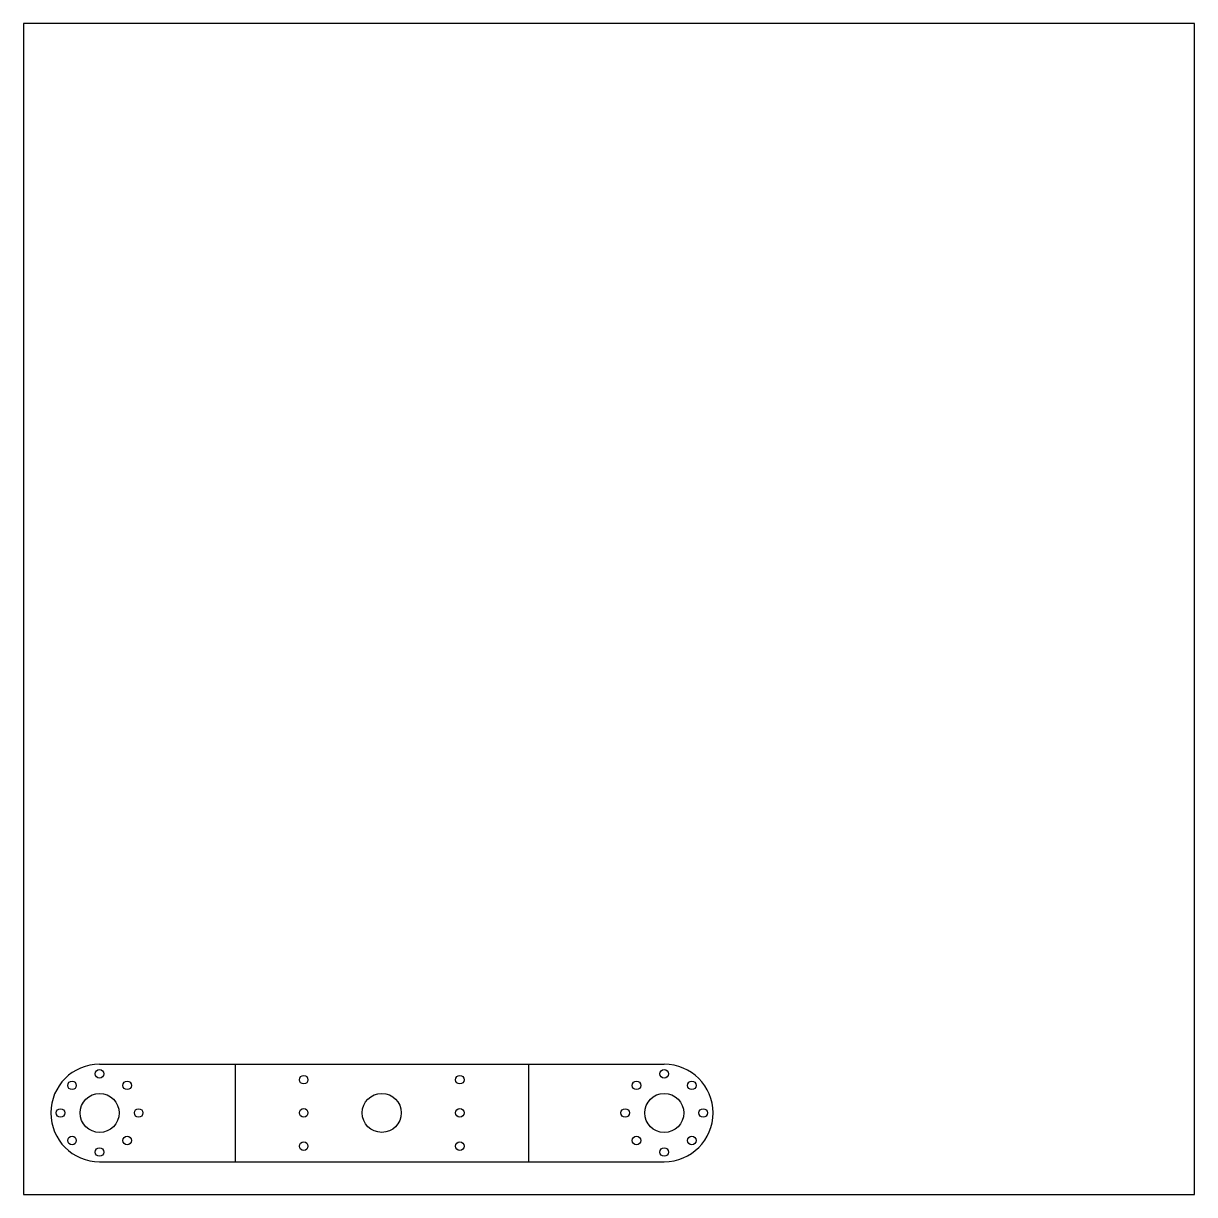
# Model space of a CAD drawing. Header units: millimetres. Extents: x 0 to 600, y 0 to 600.
import ezdxf

# ---------------------------------------------------------------- set-up
doc = ezdxf.new("R2010")
doc.units = ezdxf.units.MM
for name, color, linetype in [('engrave', 3, 'Continuous'), ('ingoing', 10, 'Continuous'), ('outgoing', 2, 'Continuous')]:
    doc.layers.add(name, color=color, linetype=linetype)

msp = doc.modelspace()

# ---------------------------------------------------------------- linework, layer by layer
msp.add_lwpolyline([(0, 0), (600, 0), (600, 600), (0, 600)], close=True)
at = {"layer": 'engrave', "ltscale": 23.520557}
for p, q in [((108.59, 16.81), (108.59, 66.81)), ((258.72, 66.81), (258.72, 16.81))]:
    msp.add_line(p, q, dxfattribs=at)
at = {"layer": 'ingoing'}
for centre, radius in [((39.03, 61.81), 2.2), ((143.58, 58.86), 2.2), ((223.58, 58.86), 2.2), ((328.29, 61.81), 2.2), ((24.89, 55.95), 2.2), ((53.17, 55.95), 2.2), ((314.15, 55.95), 2.2), ((342.43, 55.95), 2.2), ((39.03, 41.81), 10), ((183.58, 41.86), 10), ((328.29, 41.81), 10), ((19.03, 41.81), 2.2), ((59.03, 41.81), 2.2), ((143.58, 41.86), 2.2), ((223.58, 41.86), 2.2), ((308.29, 41.81), 2.2), ((348.29, 41.81), 2.2), ((24.89, 27.67), 2.2), ((39.03, 21.81), 2.2), ((53.17, 27.67), 2.2), ((143.58, 24.86), 2.2), ((223.58, 24.86), 2.2), ((314.15, 27.67), 2.2), ((328.29, 21.81), 2.2), ((342.43, 27.67), 2.2)]:
    msp.add_circle(centre, radius, dxfattribs=at)
at = {"layer": 'outgoing'}
for p, q in [((39.03, 66.81), (328.29, 66.81)), ((39.03, 16.81), (328.29, 16.81))]:
    msp.add_line(p, q, dxfattribs=at)
for centre, start, end in [((39.03, 41.81), 90, 270), ((328.29, 41.81), 270, 90)]:
    msp.add_arc(centre, 25, start, end, dxfattribs=at)

doc.saveas('drawing.dxf')
